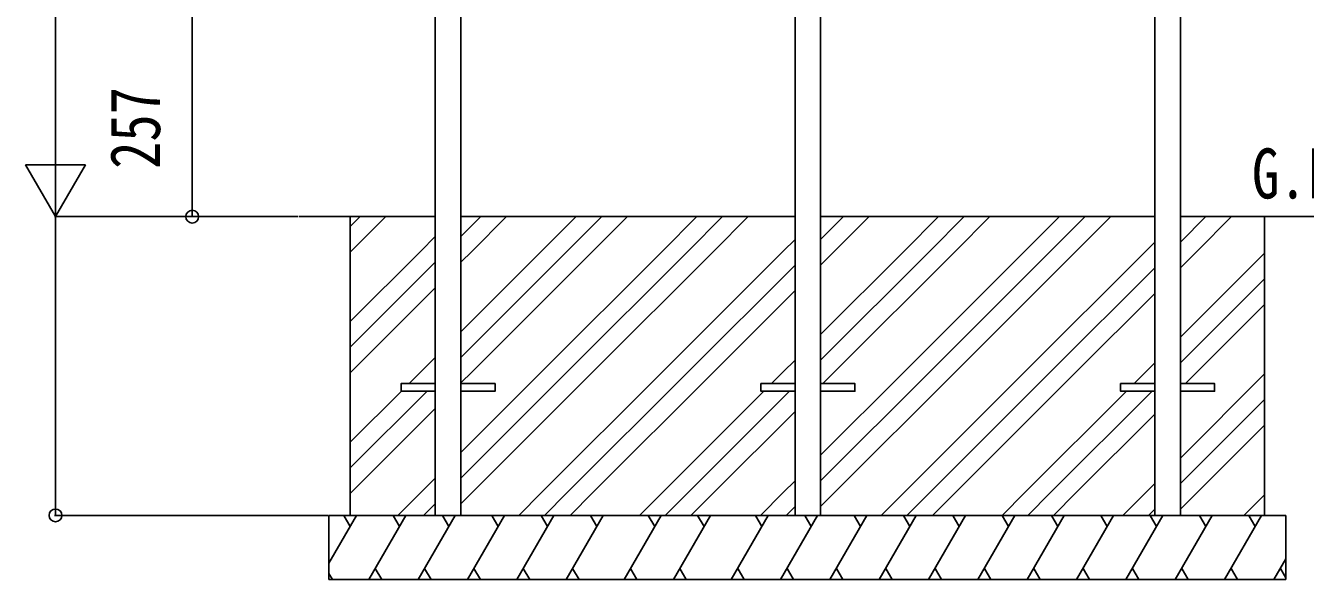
# Model space of a CAD drawing. Units: millimetres, scale not verified. Extents: x -4205 to 4205, y -2970 to 2970.
# Drawn here: x -2120 to -622, y -942 to -293 of the extents above; entities that cross this region are included whole.
import ezdxf
from ezdxf.enums import TextEntityAlignment as Align

# ---------------------------------------------------------------- set-up
doc = ezdxf.new("R2010")
doc.units = ezdxf.units.MM
doc.header["$LTSCALE"] = 16
for name, color, linetype in [('0-1_USER1', 3, 'Continuous'), ('0-4_YKK_13', 4, 'Continuous'), ('0-5_YKK_A1', 4, 'Continuous'), ('0-6_YKK_D', 6, 'Continuous'), ('0-8_YSS_K', 3, 'Continuous')]:
    doc.layers.add(name, color=color, linetype=linetype)
doc.styles.add('ＭＳ ゴシック', font='')
doc.styles.get('ＭＳ ゴシック').set_extended_font_data('MS Gothic')

msp = doc.modelspace()

# ---------------------------------------------------------------- linework, layer by layer
at = {"layer": '0-4_YKK_13'}
for points in [[(-1640.48, -712.62), (-1680.48, -712.62), (-1680.48, -721.62), (-1640.48, -721.62)], [(-1610.48, -721.62), (-1570.48, -721.62), (-1570.48, -712.62), (-1610.48, -712.62)], [(-1219.48, -712.62), (-1259.48, -712.62), (-1259.48, -721.62), (-1219.48, -721.62)], [(-1189.48, -721.62), (-1149.48, -721.62), (-1149.48, -712.62), (-1189.48, -712.62)], [(-798.48, -712.62), (-838.48, -712.62), (-838.48, -721.62), (-798.48, -721.62)], [(-768.48, -721.62), (-728.48, -721.62), (-728.48, -712.62), (-768.48, -712.62)]]:
    msp.add_lwpolyline(points, dxfattribs=at)
at = {"layer": '0-5_YKK_A1'}
for p, q in [((-1640.48, 932.88), (-1640.48, -517.12)), ((-1610.48, 932.88), (-1610.48, -517.12)), ((-1219.48, 932.88), (-1219.48, -513.12)), ((-1219.48, 932.88), (-1219.48, -517.12)), ((-1189.48, 932.88), (-1189.48, -513.12)), ((-1189.48, 932.88), (-1189.48, -517.12)), ((-798.48, 932.88), (-798.48, -517.12)), ((-768.48, 932.88), (-768.48, -517.12)), ((-1640.48, -517.12), (-1640.48, -867.12)), ((-1610.48, -517.12), (-1610.48, -867.12)), ((-1219.48, -517.12), (-1219.48, -867.12)), ((-1189.48, -517.12), (-1189.48, -867.12)), ((-798.48, -517.12), (-798.48, -867.12)), ((-768.48, -517.12), (-768.48, -867.12))]:
    msp.add_line(p, q, dxfattribs=at)
at = {"layer": '0-6_YKK_D'}
for p, q in [((-2084.98, 862.88), (-2084.98, -447.12)), ((-1924.98, -517.12), (-1924.98, -260.12)), ((-2084.98, -517.12), (-2084.98, -395.87)), ((-2084.98, -517.12), (-2119.98, -456.49)), ((-2049.98, -456.49), (-2119.98, -456.49)), ((-2084.98, -517.12), (-2049.98, -456.49)), ((-1800.93, -517.12), (-2085.98, -517.12)), ((-1800.93, -517.12), (-2085.98, -517.12)), ((-2084.98, -517.12), (-2084.98, -867.12)), ((-1800.93, -517.12), (-1925.98, -517.12)), ((-1765.98, -867.12), (-2085.98, -867.12))]:
    msp.add_line(p, q, dxfattribs=at)
for centre in [(-1924.98, -517.12), (-2084.98, -867.12)]:
    msp.add_circle(centre, 7.5, dxfattribs=at)
at = {"layer": '0-8_YSS_K'}
for p, q in [((-1799.93, -517.12), (-1640.48, -517.12)), ((-1739.98, -528.61), (-1728.48, -517.12)), ((-1610.48, -517.12), (-1219.48, -517.12)), ((-1610.48, -540.54), (-1587.06, -517.12)), ((-1610.48, -517.12), (-1219.48, -517.12)), ((-1610.48, -517.12), (-1219.48, -517.12)), ((-1189.48, -517.12), (-798.48, -517.12)), ((-1189.48, -543.8), (-1162.8, -517.12)), ((-1189.48, -517.12), (-798.48, -517.12)), ((-1189.48, -517.12), (-798.48, -517.12)), ((-768.48, -517.12), (-531.48, -517.12)), ((-768.48, -547.06), (-738.53, -517.12)), ((-768.48, -658.48), (-669.98, -559.98)), ((-1739.98, -670.04), (-1640.48, -570.54)), ((-768.48, -688.48), (-669.98, -589.98)), ((-768.48, -799.9), (-669.98, -701.41)), ((-1641.14, -712.62), (-1640.48, -711.96)), ((-1739.98, -781.46), (-1680.14, -721.62)), ((-1739.98, -811.46), (-1650.14, -721.62)), ((-768.48, -829.9), (-669.98, -731.41)), ((-1654.22, -867.12), (-1640.48, -853.38)), ((-694.27, -867.12), (-669.98, -842.83)), ((-644.98, -867.12), (-1764.98, -867.12)), ((-1764.98, -923.18), (-1732.61, -867.12)), ((-1764.98, -867.12), (-1764.98, -942.12)), ((-1740.11, -880.11), (-1747.61, -867.12)), ((-1718.18, -942.12), (-1674.88, -867.12)), ((-1682.38, -880.11), (-1689.88, -867.12)), ((-1660.44, -942.12), (-1617.14, -867.12)), ((-1624.64, -880.11), (-1632.14, -867.11)), ((-1602.71, -942.12), (-1559.41, -867.12)), ((-1566.91, -880.11), (-1574.41, -867.11)), ((-1544.97, -942.11), (-1501.67, -867.12)), ((-1509.17, -880.11), (-1516.67, -867.12)), ((-1487.24, -942.11), (-1443.94, -867.12)), ((-1451.44, -880.11), (-1458.94, -867.12)), ((-1419.5, -942.12), (-1376.2, -867.12)), ((-1383.7, -880.11), (-1391.2, -867.11)), ((-1361.77, -942.12), (-1318.46, -867.12)), ((-1325.97, -880.11), (-1333.47, -867.12)), ((-1294.03, -942.12), (-1250.73, -867.12)), ((-1265.73, -867.12), (-1258.23, -880.11)), ((-1236.3, -942.12), (-1193, -867.12)), ((-1229.95, -867.12), (-1219.48, -856.64)), ((-1208, -867.12), (-1200.5, -880.11)), ((-1178.56, -942.12), (-1135.26, -867.12)), ((-1150.26, -867.12), (-1142.76, -880.11)), ((-1120.83, -942.12), (-1077.53, -867.12)), ((-1092.53, -867.12), (-1085.03, -880.11)), ((-1063.09, -942.12), (-1019.79, -867.12)), ((-1027.29, -880.11), (-1034.79, -867.12)), ((-1005.36, -942.12), (-962.05, -867.12)), ((-969.56, -880.11), (-977.06, -867.12)), ((-947.62, -942.12), (-904.32, -867.12)), ((-911.82, -880.11), (-919.32, -867.12)), ((-889.89, -942.11), (-846.59, -867.12)), ((-854.09, -880.11), (-861.59, -867.12)), ((-832.15, -942.11), (-788.85, -867.12)), ((-805.69, -867.12), (-798.48, -859.9)), ((-796.35, -880.11), (-803.85, -867.12)), ((-774.42, -942.11), (-731.11, -867.12)), ((-738.62, -880.11), (-746.12, -867.12)), ((-716.68, -942.11), (-673.38, -867.12)), ((-680.88, -880.11), (-688.38, -867.12)), ((-644.98, -867.12), (-644.98, -942.12)), ((-658.95, -942.11), (-644.98, -917.93)), ((-1764.98, -935.07), (-1760.91, -942.12)), ((-1764.98, -942.12), (-644.98, -942.12)), ((-1710.68, -929.13), (-1703.18, -942.12)), ((-1652.94, -929.13), (-1645.44, -942.11)), ((-1595.21, -929.13), (-1587.71, -942.11)), ((-1537.47, -929.13), (-1529.97, -942.11)), ((-1479.74, -929.13), (-1472.24, -942.11)), ((-1412, -929.13), (-1404.5, -942.12)), ((-1354.27, -929.13), (-1346.77, -942.12)), ((-1286.53, -929.13), (-1279.03, -942.12)), ((-1228.8, -929.13), (-1221.3, -942.12)), ((-1171.06, -929.13), (-1163.56, -942.12)), ((-1113.33, -929.13), (-1105.83, -942.12)), ((-1055.59, -929.13), (-1048.09, -942.12)), ((-997.86, -929.13), (-990.36, -942.12)), ((-940.12, -929.13), (-932.62, -942.12)), ((-882.39, -929.13), (-874.89, -942.11)), ((-824.65, -929.13), (-817.15, -942.11)), ((-766.92, -929.13), (-759.42, -942.11)), ((-709.18, -929.13), (-701.68, -942.11)), ((-651.45, -929.13), (-644.98, -940.33))]:
    msp.add_line(p, q, dxfattribs=at)
for points in [[(-1739.98, -558.61), (-1738.92, -557.55), (-1698.48, -517.12)], [(-768.48, -517.12), (-669.98, -517.12), (-669.98, -867.12), (-1739.98, -867.12), (-1739.98, -517.12), (-1640.48, -517.12)], [(-768.48, -517.12), (-669.98, -517.12), (-669.98, -867.12), (-1739.98, -867.12), (-1739.98, -517.12), (-1640.48, -517.12)], [(-1610.48, -651.96), (-1516.08, -557.55), (-1475.64, -517.12)], [(-1610.48, -793.38), (-1516.08, -698.97), (-1374.66, -557.55), (-1334.22, -517.12)], [(-1610.48, -681.96), (-1486.08, -557.55), (-1445.64, -517.12)], [(-1610.48, -823.38), (-1486.08, -698.97), (-1344.66, -557.55), (-1304.22, -517.12)], [(-1610.48, -570.54), (-1597.5, -557.55), (-1557.06, -517.12)], [(-1610.48, -711.96), (-1597.5, -698.97), (-1456.08, -557.55), (-1415.64, -517.12)], [(-1610.48, -853.38), (-1597.5, -840.4), (-1456.08, -698.97), (-1314.66, -557.55), (-1274.22, -517.12)], [(-1189.48, -655.22), (-1091.81, -557.55), (-1051.38, -517.12)], [(-1189.48, -796.64), (-1091.81, -698.97), (-950.39, -557.55), (-909.95, -517.12)], [(-1189.48, -685.22), (-1061.81, -557.55), (-1021.38, -517.12)], [(-1189.48, -826.64), (-1061.81, -698.97), (-920.39, -557.55), (-879.95, -517.12)], [(-1189.48, -573.8), (-1173.23, -557.55), (-1132.8, -517.12)], [(-1189.48, -856.64), (-1173.23, -840.4), (-1031.81, -698.97), (-890.39, -557.55), (-849.95, -517.12)], [(-1186.88, -712.62), (-1173.23, -698.97), (-1031.81, -557.55), (-991.38, -517.12)], [(-768.48, -577.06), (-748.97, -557.55), (-708.53, -517.12)], [(-1739.98, -640.04), (-1657.5, -557.55), (-1640.48, -540.54)], [(-1542.8, -867.12), (-1516.08, -840.4), (-1374.66, -698.97), (-1233.23, -557.55), (-1219.48, -543.8)], [(-1118.53, -867.12), (-1091.81, -840.4), (-950.39, -698.97), (-808.97, -557.55), (-798.48, -547.06)], [(-1512.8, -867.12), (-1486.08, -840.4), (-1344.66, -698.97), (-1219.48, -573.8)], [(-1088.53, -867.12), (-1061.81, -840.4), (-920.39, -698.97), (-798.48, -577.06)], [(-1739.98, -700.04), (-1738.92, -698.97), (-1640.48, -600.54)], [(-1482.8, -867.12), (-1456.08, -840.4), (-1314.66, -698.97), (-1219.48, -603.8)], [(-1058.53, -867.12), (-1031.81, -840.4), (-890.39, -698.97), (-798.48, -607.06)], [(-762.61, -712.62), (-748.97, -698.97), (-669.98, -619.98)], [(-1671.14, -712.62), (-1657.5, -698.97), (-1640.48, -681.96)], [(-1246.88, -712.62), (-1233.23, -698.97), (-1219.48, -685.22)], [(-822.61, -712.62), (-808.97, -698.97), (-798.48, -688.48)], [(-1401.38, -867.12), (-1374.66, -840.4), (-1255.88, -721.62)], [(-1371.38, -867.12), (-1344.66, -840.4), (-1225.88, -721.62)], [(-977.11, -867.12), (-950.39, -840.4), (-831.61, -721.62)], [(-947.11, -867.12), (-920.39, -840.4), (-801.61, -721.62)], [(-1739.98, -841.46), (-1738.92, -840.4), (-1640.48, -741.96)], [(-1341.38, -867.12), (-1314.66, -840.4), (-1219.48, -745.22)], [(-917.11, -867.12), (-890.39, -840.4), (-798.48, -748.48)], [(-768.48, -859.9), (-748.97, -840.4), (-669.98, -761.41)], [(-1684.22, -867.12), (-1657.5, -840.4), (-1640.48, -823.38)], [(-1259.95, -867.12), (-1233.23, -840.4), (-1219.48, -826.64)], [(-835.69, -867.12), (-808.97, -840.4), (-798.48, -829.9)]]:
    msp.add_lwpolyline(points, dxfattribs=at)

# ---------------------------------------------------------------- texts
at = {"layer": '0-1_USER1', "style": 'ＭＳ ゴシック', "width": 0.8}
msp.add_text('G.L', height=58.65, dxfattribs=at).set_placement((-684.72, -513.42), align=Align.BOTTOM_LEFT)
at = {"layer": '0-6_YKK_D', "style": 'ＭＳ ゴシック', "width": 0.8}
msp.add_text('257', height=58.65, rotation=90, dxfattribs=at).set_placement((-1944.98, -461.15), align=Align.BOTTOM_LEFT)

doc.saveas('drawing.dxf')
